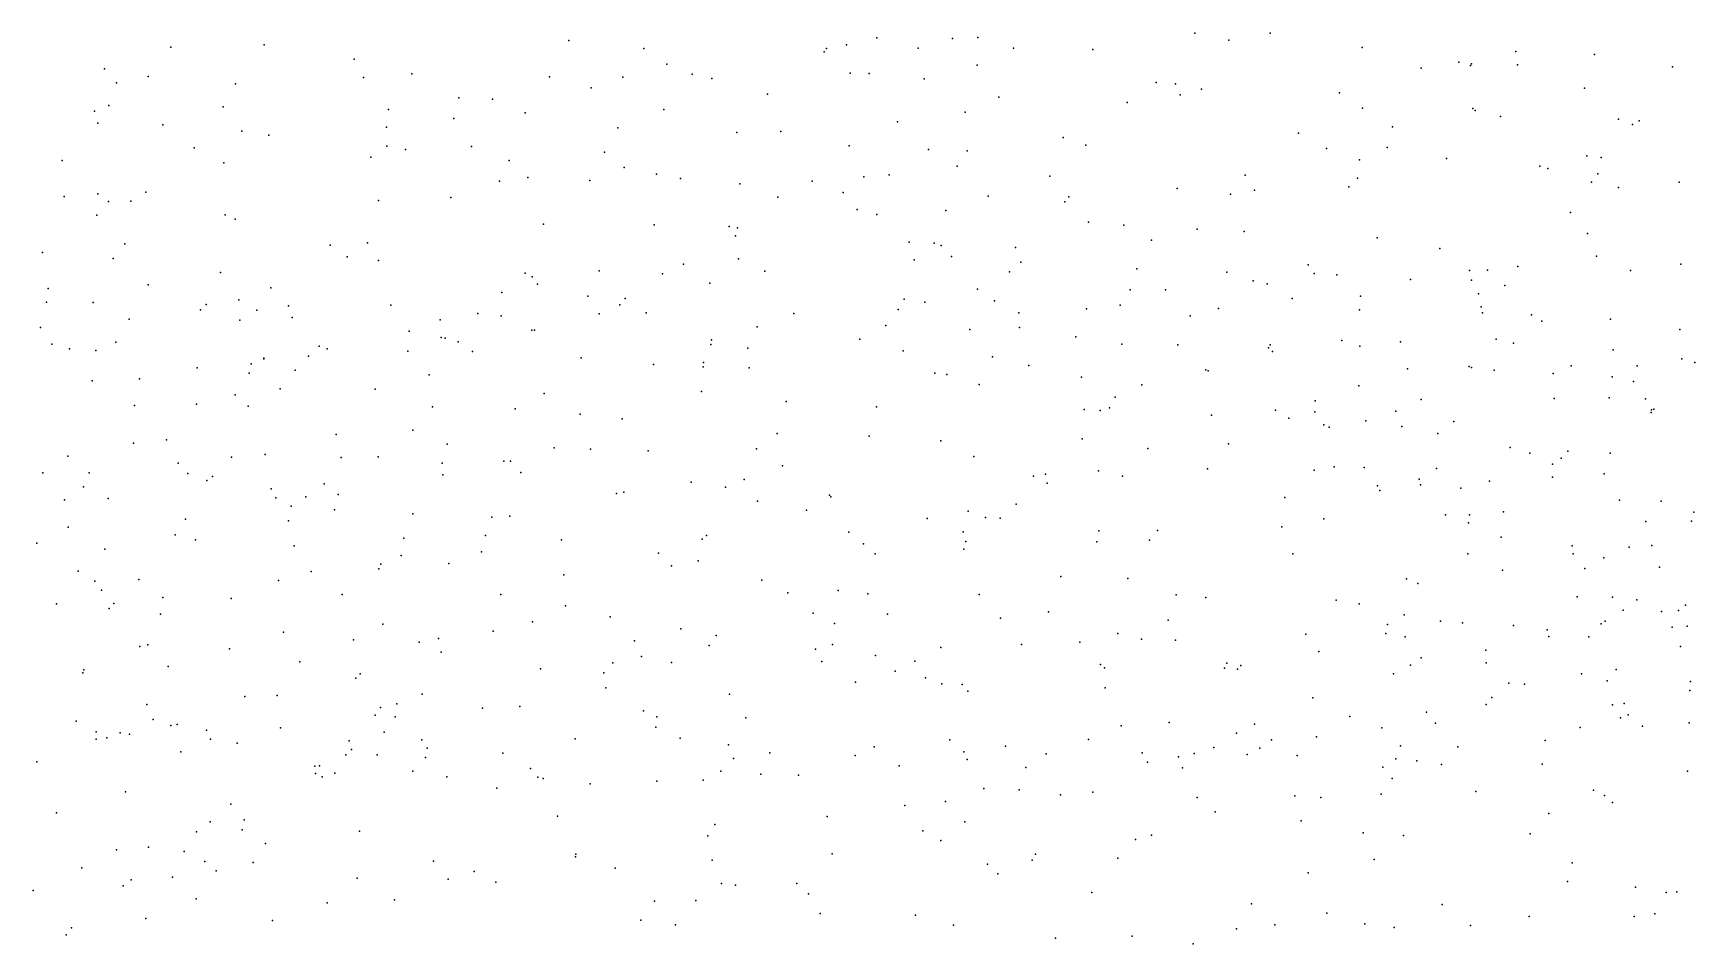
# Model space of a CAD drawing. Header units: metres. Extents: x -25 to 25, y -27.7 to 27.8.
# Drawn here: x -9.477 to -7.935, y 1.711 to 2.555 of the extents above; entities that cross this region are included whole.
import ezdxf

# ---------------------------------------------------------------- set-up
doc = ezdxf.new("R2010")
doc.units = ezdxf.units.M

msp = doc.modelspace()

# ---------------------------------------------------------------- linework, layer by layer
for p in [(-8.9799, 2.5487, 21.2134), (-8.694, 2.5512, -18.9081), (-8.624, 2.5505, 25.3842), (-8.6003, 2.5515, 21.4822), (-8.3991, 2.5553, -18.0503), (-8.3675, 2.549, -12.8253), (-8.3289, 2.5553, 22.6771), (-9.3495, 2.5424, 23.2424), (-9.2629, 2.5444, -15.2885), (-9.1794, 2.5312, -0.9352), (-8.9105, 2.541, 23.1475), (-8.743, 2.5382, -21.3871), (-8.7409, 2.5411, 21.4761), (-8.7223, 2.5444, 27.1835), (-8.6559, 2.5415, -17.5684), (-8.5673, 2.5415, 23.1327), (-8.4936, 2.5401, -9.7432), (-8.2436, 2.5421, 23.8193), (-8.1011, 2.5385, -20.8995), (-8.028, 2.5357, -20.1261), (-9.4111, 2.5223, -20.5156), (-9.3705, 2.5151, -16.7872), (-9.1706, 2.5141, 26.2648), (-9.1258, 2.5178, -18.705), (-8.998, 2.5149, 23.1541), (-8.93, 2.5146, -9.6729), (-8.8892, 2.5267, 27.0638), (-8.8657, 2.5174, -17.9019), (-8.719, 2.5184, 23.1314), (-8.7011, 2.518, -17.0261), (-8.6011, 2.5257, 3.2099), (-8.1888, 2.523, -19.3288), (-8.1539, 2.5286, 23.1387), (-8.1432, 2.5255, -13.0577), (-8.142, 2.5269, 21.4969), (-8.0996, 2.5261, -13.2454), (-7.9555, 2.5242, -17.8197), (-9.4, 2.5092, -1.0249), (-9.2894, 2.5083, 21.2596), (-8.9593, 2.5048, 21.4528), (-8.8474, 2.5132, 21.4716), (-8.7955, 2.4987, 21.5441), (-8.6501, 2.513, -17.2259), (-8.4349, 2.5097, 24.5561), (-8.417, 2.5085, -18.3369), (-8.3928, 2.5035, -18.6241), (-8.2646, 2.4999, -21.427), (-8.0373, 2.5042, -20.6016), (-9.407, 2.4884, -18.3815), (-9.3009, 2.487, -18.5962), (-9.1475, 2.4845, 23.1709), (-9.0822, 2.4954, 26.005), (-9.051, 2.4942, -18.0687), (-8.8919, 2.4846, -16.8492), (-8.5808, 2.496, 22.4369), (-8.4618, 2.4912, -12.6798), (-8.4127, 2.4983, 21.4863), (-8.2432, 2.4858, 3.1191), (-8.141, 2.4854, 23.3289), (-8.1388, 2.4836, -17.9898), (-9.4203, 2.483, -18.1952), (-9.4173, 2.4718, 21.1932), (-9.357, 2.4702, -9.7772), (-9.1493, 2.4683, 21.4017), (-9.0868, 2.4763, -0.7655), (-9.0205, 2.4816, -12.3062), (-8.6751, 2.4731, 4.15), (-8.612, 2.4821, 25.0996), (-8.2156, 2.4686, 21.5036), (-8.1153, 2.4782, 27.2628), (-8.0058, 2.4755, 14.6972), (-7.9928, 2.4706, 4.658), (-7.9864, 2.474, -19.7772), (-9.2836, 2.4645, 23.1866), (-9.2585, 2.4608, 21.3386), (-8.9344, 2.4676, -19.1536), (-8.8241, 2.4632, -21.8482), (-8.7831, 2.4642, 25.6098), (-8.5212, 2.4586, -21.4269), (-8.3028, 2.4627, 4.4408), (-9.4502, 2.4371, -2.8475), (-9.3279, 2.449, -12.003), (-9.1639, 2.4403, -16.8088), (-9.149, 2.4505, 26.6733), (-9.1315, 2.4474, 21.2385), (-9.0705, 2.4501, 23.1462), (-9.0354, 2.4373, -21.1989), (-8.947, 2.4451, -18.7844), (-8.7199, 2.4508, 21.5026), (-8.6463, 2.4473, -14.6052), (-8.6104, 2.4461, 24.9246), (-8.5, 2.4515, -18.9084), (-8.2766, 2.4485, -18.4704), (-8.2461, 2.4379, -18.7901), (-8.2205, 2.4493, -18.2044), (-8.1654, 2.439, 23.1036), (-8.0351, 2.4417, -10.0871), (-8.0218, 2.44, 14.0531), (-9.3003, 2.4352, -0.8819), (-9.0181, 2.4215, 21.472), (-8.9288, 2.4309, 3.4015), (-8.8988, 2.4246, -21.3016), (-8.7063, 2.422, -13.848), (-8.6827, 2.4239, 3.9052), (-8.6197, 2.432, 21.5177), (-8.5336, 2.4228, -13.6055), (-8.3522, 2.4235, 24.3416), (-8.0786, 2.4319, 14.2945), (-8.0713, 2.4298, -21.3479), (-8.025, 2.4248, -13.0975), (-9.4172, 2.4064, -17.3981), (-9.3727, 2.4079, -19.7399), (-9.0443, 2.4182, 26.8923), (-8.9606, 2.4186, -17.8158), (-8.8764, 2.4206, -12.4102), (-8.8212, 2.4157, 3.5732), (-8.7542, 2.4181, -14.1271), (-8.7255, 2.4076, -0.3383), (-8.4155, 2.4113, 3.1381), (-8.3657, 2.406, 27.2711), (-8.3436, 2.4097, -18.9114), (-8.2559, 2.4127, 23.0943), (-8.248, 2.4208, -13.3893), (-8.0309, 2.417, 23.0626), (-8.0057, 2.4121, -18.7168), (-7.9493, 2.4171, 21.614), (-9.4486, 2.4038, -2.5691), (-9.4074, 2.3992, 23.1835), (-9.3867, 2.3994, 21.3099), (-9.1566, 2.4, 23.1365), (-9.0895, 2.4029, -19.3598), (-8.786, 2.4033, -9.687), (-8.7124, 2.3918, -14.8008), (-8.63, 2.3909, 15.2146), (-8.5909, 2.4043, -9.7279), (-8.5195, 2.3989, -0.4826), (-8.516, 2.4035, 21.5309), (-9.4181, 2.3864, -16.9559), (-9.2991, 2.3867, 23.1444), (-9.2897, 2.3827, 21.4055), (-9.0037, 2.3781, -0.4301), (-8.9007, 2.3777, 21.5067), (-8.8311, 2.376, 3.2156), (-8.694, 2.3872, 23.0771), (-8.4976, 2.38, -19.0162), (-8.4648, 2.3773, -7.7673), (-8.0503, 2.389, 21.5874), (-9.3923, 2.36, 21.3889), (-9.167, 2.361, -0.656), (-8.8254, 2.3674, 15.4111), (-8.8236, 2.3748, -22.0395), (-8.6642, 2.3615, 25.2602), (-8.6408, 2.3604, -7.8628), (-8.4391, 2.3632, 4.2814), (-8.3968, 2.3735, -21.2202), (-8.3531, 2.3713, -9.8547), (-8.2296, 2.3654, -12.8309), (-8.0344, 2.3696, -18.3561), (-9.4686, 2.352, -18.3197), (-9.4031, 2.3463, -20.7461), (-9.2015, 2.3588, 26.546), (-9.1859, 2.348, -21.0656), (-9.1568, 2.3446, -17.8495), (-8.8225, 2.3461, 22.3268), (-8.6595, 2.345, 15.4309), (-8.6343, 2.3583, -21.4608), (-8.6248, 2.3483, -7.6955), (-8.5654, 2.3565, -8.0124), (-8.1716, 2.3555, -18.9645), (-8.0261, 2.3485, -19.9772), (-9.3034, 2.3334, -19.6064), (-9.0206, 2.3328, 21.5096), (-9.0141, 2.3292, -9.6933), (-8.9518, 2.335, 23.0958), (-8.8931, 2.332, -0.2026), (-8.8736, 2.341, -17.5061), (-8.7981, 2.3345, -7.8753), (-8.5709, 2.3339, 3.7042), (-8.5606, 2.3429, 3.146), (-8.4529, 2.3368, 4.1129), (-8.3692, 2.3337, -8.1708), (-8.2939, 2.3406, 23.0577), (-8.2881, 2.3324, 3.0631), (-8.2673, 2.3311, 24.1754), (-8.1441, 2.3351, -8.0526), (-8.1273, 2.3355, 14.762), (-8.099, 2.3389, -7.862), (-7.9947, 2.3352, 21.6432), (-7.9479, 2.3412, 22.9652), (-9.4634, 2.3184, -11.7532), (-9.3706, 2.3219, -17.8278), (-9.2567, 2.3192, 21.4935), (-9.0423, 2.3149, -17.6877), (-9.0091, 2.3225, -17.0521), (-8.8493, 2.3235, 25.6543), (-8.6007, 2.3178, -8.1581), (-8.4589, 2.3173, -19.0158), (-8.4262, 2.3174, 21.5683), (-8.3449, 2.3255, 15.1123), (-8.3318, 2.3227, -21.3885), (-8.1988, 2.3269, 23.9352), (-8.1421, 2.3262, 22.9471), (-8.1358, 2.3137, 21.6057), (-8.1112, 2.3213, 23.024), (-9.4648, 2.3059, -3.1231), (-9.4216, 2.3056, -0.9165), (-9.322, 2.2988, -15.3412), (-9.3167, 2.3037, -9.7792), (-9.2865, 2.3079, -20.9549), (-9.2696, 2.2984, -18.584), (-9.2404, 2.3024, -12.0605), (-9.1453, 2.303, 21.5182), (-8.9623, 2.3113, -7.8575), (-8.9326, 2.3034, -7.6864), (-8.9276, 2.3093, 15.2248), (-8.6742, 2.299, 22.5277), (-8.6687, 2.3087, 21.5642), (-8.6496, 2.3057, 25.0391), (-8.5849, 2.3072, 21.5698), (-8.4995, 2.2996, 27.2606), (-8.4683, 2.3029, 24.5369), (-8.3769, 2.2998, 22.7106), (-8.3085, 2.3093, 21.5815), (-8.2462, 2.2987, -7.5582), (-8.2452, 2.3113, 4.4613), (-8.1332, 2.3016, -22.6757), (-9.3881, 2.29, -17.1308), (-9.2853, 2.2891, 23.1089), (-9.2369, 2.2917, -7.9158), (-9.0995, 2.2894, 25.966), (-9.0644, 2.2952, -0.2565), (-9.0427, 2.293, 23.0963), (-8.9518, 2.295, 21.9902), (-8.9084, 2.296, -17.3062), (-8.8051, 2.2828, 21.5565), (-8.7711, 2.2954, -21.7004), (-8.6857, 2.2843, -19.1063), (-8.5623, 2.2958, 23.033), (-8.4033, 2.293, 23.0383), (-8.1318, 2.2959, 14.5406), (-8.0863, 2.2942, -20.2598), (-8.077, 2.2881, 14.197), (-8.0132, 2.29, 14.9501), (-9.4705, 2.2824, -17.5922), (-9.4004, 2.2687, -2.4403), (-9.1283, 2.279, -12.1801), (-9.0986, 2.273, -8.0383), (-9.0948, 2.2724, -7.6387), (-9.0829, 2.2689, 15.2919), (-9.0143, 2.2798, 15.631), (-9.012, 2.2799, -21.2039), (-8.8477, 2.2709, -8.1314), (-8.71, 2.2714, 23.0294), (-8.6077, 2.2806, -12.5029), (-8.5617, 2.2822, 24.6796), (-8.5094, 2.2736, 21.5866), (-8.2625, 2.2704, 23.0202), (-8.2082, 2.269, 21.613), (-8.1194, 2.2715, 23.6157), (-8.1032, 2.2678, 27.2794), (-7.9488, 2.2804, -13.354), (-9.4598, 2.2669, -17.3481), (-9.4434, 2.2624, -7.9505), (-9.419, 2.2609, -17.5372), (-9.2632, 2.2538, -7.6378), (-9.263, 2.2532, -17.6117), (-9.2218, 2.2558, 15.6146), (-9.2117, 2.265, 26.1783), (-9.2043, 2.2625, 23.0888), (-9.1295, 2.2605, 26.7445), (-9.0696, 2.2599, -17.2048), (-8.9687, 2.2541, -7.5336), (-8.8481, 2.2666, -19.2013), (-8.8139, 2.2632, -18.8923), (-8.6696, 2.2607, -21.3666), (-8.5869, 2.2551, -14.0203), (-8.4668, 2.267, -12.5757), (-8.4148, 2.2662, 3.7562), (-8.3307, 2.2633, 4.3395), (-8.329, 2.2663, 24.3047), (-8.3269, 2.2601, 15.2619), (-8.2459, 2.265, -19.31), (-8.0106, 2.2617, 22.9369), (-7.9469, 2.2534, -7.9799), (-9.325, 2.2449, -17.2751), (-9.2767, 2.2401, -2.6474), (-9.2748, 2.2487, -2.8596), (-9.2342, 2.2426, 15.3888), (-9.1096, 2.2385, -17.3781), (-8.9015, 2.248, 21.5709), (-8.8553, 2.2457, -14.9124), (-8.8551, 2.2499, 15.6469), (-8.8127, 2.245, -21.3029), (-8.6403, 2.24, 24.8974), (-8.6292, 2.2386, 21.6102), (-8.5529, 2.2472, -14.3504), (-8.3887, 2.2429, -0.6424), (-8.3867, 2.2421, 21.6169), (-8.2017, 2.244, -19.1073), (-8.1443, 2.2462, 15.0421), (-8.1421, 2.2453, 22.975), (-8.1212, 2.2428, -12.8058), (-8.0663, 2.2397, -8.2138), (-8.0495, 2.2468, 21.6897), (-8.0115, 2.2365, 23.2219), (-7.9885, 2.2469, -12.9253), (-7.9349, 2.2498, 21.756), (-9.4224, 2.2329, 21.6217), (-9.3786, 2.2348, -8.2038), (-9.2479, 2.2254, 26.3755), (-9.1599, 2.2252, -8.2027), (-9.003, 2.2212, 21.8284), (-8.8568, 2.223, -9.7055), (-8.5993, 2.2293, 22.9824), (-8.5041, 2.2363, -8.3106), (-8.4483, 2.2291, -7.41), (-8.2467, 2.2283, -8.3197), (-7.9918, 2.2323, -20.7633), (-9.3833, 2.2099, 23.049), (-9.3256, 2.2112, 21.3279), (-9.2898, 2.2197, 23.0557), (-9.2777, 2.2094, -0.5169), (-9.1067, 2.2086, 23.0391), (-9.0298, 2.2068, 21.5899), (-8.7783, 2.2138, -8.265), (-8.6945, 2.2086, 25.3494), (-8.5016, 2.2061, 15.5454), (-8.4782, 2.2077, -14.5543), (-8.473, 2.2177, 22.9766), (-8.3241, 2.2055, -13.683), (-8.2872, 2.2143, 4.0189), (-8.1889, 2.2156, 2.9769), (-8.0653, 2.2164, -19.4688), (-8.0143, 2.2172, 11.2221), (-7.9806, 2.2162, 22.8698), (-7.9752, 2.206, -21.1901), (-7.973, 2.2066, 11.4009), (-8.9696, 2.202, -0.0963), (-8.9305, 2.1975, 25.7214), (-8.4867, 2.2053, -9.7967), (-8.3836, 2.2011, 22.9637), (-8.3117, 2.1983, -22.5759), (-8.2875, 2.2042, 22.9619), (-8.2791, 2.1921, 22.8043), (-8.2401, 2.1958, -9.9443), (-8.2125, 2.2048, -7.4208), (-8.2068, 2.1905, 24.0723), (-8.1586, 2.1952, -0.8028), (-7.9753, 2.2034, 2.9413), (-9.3841, 2.1751, -8.5321), (-9.3536, 2.178, 15.7606), (-9.1959, 2.1829, 23.0218), (-9.1249, 2.187, -19.3897), (-8.7865, 2.1839, 22.9676), (-8.7013, 2.1816, 22.9531), (-8.6346, 2.1773, 15.6376), (-8.5036, 2.1791, 3.4489), (-8.2742, 2.19, 3.7152), (-8.1735, 2.184, 21.7044), (-9.4452, 2.163, -7.4489), (-9.2931, 2.162, -11.9149), (-9.2618, 2.1646, 26.5613), (-9.1914, 2.1618, 25.996), (-9.1571, 2.1624, -7.3225), (-9.0929, 2.174, -8.3687), (-8.9935, 2.1706, 26.9639), (-8.9598, 2.1693, 22.2634), (-8.9065, 2.168, 22.975), (-8.8058, 2.1699, 25.565), (-8.604, 2.1625, 21.6741), (-8.4427, 2.17, 21.6753), (-8.3677, 2.1745, 14.8674), (-8.1063, 2.171, -19.2504), (-8.0879, 2.1658, 3.9916), (-8.0589, 2.161, -7.4144), (-8.0528, 2.1676, 22.8498), (-8.0135, 2.1657, 21.7924), (-9.4684, 2.1475, -11.6389), (-9.4254, 2.1476, 21.7507), (-9.3426, 2.1563, -0.6764), (-9.3338, 2.147, -19.5682), (-9.3109, 2.1441, -7.3353), (-9.0975, 2.1564, -9.7413), (-9.097, 2.1457, 21.5026), (-9.0405, 2.1584, 21.654), (-9.0341, 2.1582, -12.2094), (-9.0246, 2.1477, 15.8602), (-8.7816, 2.1541, -21.9017), (-8.5486, 2.1443, 14.9919), (-8.5375, 2.1464, 22.9075), (-8.4885, 2.1494, -19.1439), (-8.466, 2.1443, 3.0516), (-8.3871, 2.1512, -13.8958), (-8.2881, 2.1501, 27.2864), (-8.2697, 2.1532, -21.32), (-8.2417, 2.1525, 22.9064), (-8.1746, 2.1516, -21.2064), (-8.0671, 2.1555, 4.6979), (-8.0189, 2.1465, 3.5802), (-9.4304, 2.1344, -18.3922), (-9.3161, 2.1404, -20.9267), (-9.2562, 2.1326, -2.534), (-9.207, 2.1374, -0.3275), (-8.929, 2.1294, -19.3116), (-8.8666, 2.1387, 15.1379), (-8.8345, 2.1342, -0.2581), (-8.8174, 2.1412, -8.3972), (-8.5359, 2.1378, 22.6709), (-8.2295, 2.1355, 14.6387), (-8.2272, 2.1312, 21.7476), (-8.1906, 2.1415, 4.4319), (-8.1894, 2.1365, 3.5731), (-8.1519, 2.1333, 23.9345), (-8.1253, 2.1396, 4.1607), (-8.067, 2.1435, 22.9635), (-9.4482, 2.1225, 15.5179), (-9.4075, 2.1238, 22.9554), (-9.2519, 2.1244, 22.9736), (-9.2378, 2.1167, -15.2136), (-9.2243, 2.1252, 15.9028), (-9.1974, 2.1131, -2.7607), (-9.1943, 2.1273, -8.5404), (-8.9357, 2.1282, 21.6623), (-8.8048, 2.1212, 27.1227), (-8.7595, 2.113, -0.4097), (-8.7382, 2.1267, -9.742), (-8.7367, 2.1251, 21.6892), (-8.5647, 2.1184, 24.6847), (-8.3153, 2.1246, 21.7405), (-8.0048, 2.1221, -10.1234), (-7.966, 2.1211, 22.7481), (-9.3359, 2.1045, 26.1986), (-9.2401, 2.103, 21.7101), (-9.1247, 2.1096, -12.0866), (-9.0514, 2.1063, 21.9758), (-9.0349, 2.1072, 21.6732), (-8.6473, 2.105, -19.2419), (-8.6094, 2.112, 22.8686), (-8.5934, 2.1059, 3.1298), (-8.5796, 2.1054, 27.2347), (-8.2792, 2.1049, -8.4512), (-8.1663, 2.1084, 22.8293), (-8.1448, 2.1011, 15.0985), (-8.144, 2.1084, 14.4691), (-8.1125, 2.1112, 21.8087), (-7.9803, 2.1023, 21.8841), (-7.9378, 2.1026, 21.9621), (-7.9359, 2.1109, 23.3514), (-9.474, 2.0823, 15.7864), (-9.4448, 2.097, 21.8431), (-9.3456, 2.0899, 15.3708), (-9.3267, 2.0852, 22.923), (-9.1333, 2.0869, 26.8535), (-9.0574, 2.0893, 25.7842), (-8.9869, 2.0853, -8.5021), (-8.8564, 2.0858, 15.8744), (-8.8524, 2.0892, 22.4634), (-8.72, 2.0923, 15.7992), (-8.614, 2.0928, 21.7364), (-8.6116, 2.0838, 24.8336), (-8.4898, 2.0836, 21.755), (-8.4882, 2.0937, -21.3202), (-8.4409, 2.085, 22.8414), (-8.4336, 2.0941, -21.4043), (-8.3181, 2.0975, 22.8478), (-8.1145, 2.0877, -7.2674), (-9.4108, 2.0766, -15.4376), (-9.235, 2.0799, -3.0147), (-9.1358, 2.0708, 22.9184), (-9.061, 2.0741, -15.014), (-8.8968, 2.0729, 22.8799), (-8.7065, 2.0817, -22.1833), (-8.6958, 2.0724, -7.1641), (-8.6135, 2.0766, -0.5945), (-8.308, 2.0722, -7.2039), (-8.1455, 2.0723, 27.3023), (-8.0488, 2.0797, -19.4624), (-8.0477, 2.0723, 22.7239), (-8.0194, 2.0686, 23.7113), (-7.9959, 2.0785, -22.5553), (-7.9749, 2.08, -8.34), (-9.4354, 2.0564, -20.7617), (-9.2192, 2.0558, 22.9028), (-9.1564, 2.0585, -18.7237), (-9.1544, 2.0627, -7.1672), (-9.0915, 2.0635, 21.7231), (-8.9848, 2.0529, 15.9847), (-8.8848, 2.0612, 21.7293), (-8.8599, 2.0659, -7.139), (-8.5234, 2.0514, -22.3823), (-8.1134, 2.0573, -12.5921), (-8.0368, 2.0588, 4.3163), (-7.9676, 2.0599, 22.6216), (-9.42, 2.047, -3.2623), (-9.4139, 2.0385, 15.9342), (-9.3791, 2.0484, 21.8651), (-9.2494, 2.0477, -0.4951), (-8.8009, 2.048, 22.8299), (-8.7768, 2.0361, -19.0296), (-8.7301, 2.0382, 15.054), (-8.4611, 2.0493, 3.3074), (-8.2024, 2.0492, 2.8963), (-8.192, 2.0447, 22.7635), (-9.4557, 2.0258, -10.0234), (-9.4067, 2.0216, -0.8459), (-9.4023, 2.0264, 22.8185), (-9.3568, 2.0319, -2.2912), (-9.2934, 2.031, 21.8249), (-9.1904, 2.0345, 21.7836), (-9.0433, 2.0346, 15.1947), (-8.9832, 2.024, -9.7732), (-8.7024, 2.0353, 21.785), (-8.5991, 2.0345, 22.7816), (-8.4163, 2.0342, -12.4387), (-8.3886, 2.0319, 21.8219), (-8.2678, 2.0294, 15.273), (-8.2463, 2.0261, -0.823), (-8.0442, 2.0326, 3.3529), (-8.0113, 2.0321, -20.5258), (-7.9886, 2.0296, 4.9557), (-7.9435, 2.0246, -20.748), (-9.3591, 2.0164, 26.6451), (-9.1527, 2.0072, 16.0981), (-9.0139, 2.0094, 22.8277), (-8.9417, 2.014, -0.3587), (-8.7533, 2.0172, -0.54), (-8.7335, 2.0078, -14.7778), (-8.6843, 2.0164, 25.2851), (-8.5795, 2.0127, 21.827), (-8.5347, 2.0185, -9.8301), (-8.4238, 2.0109, -7.1185), (-8.2201, 2.0069, -14.0475), (-8.2045, 2.0159, -19.4677), (-8.1709, 2.01, 22.8376), (-8.1504, 2.0083, -14.4507), (-8.1033, 2.0059, 21.9833), (-8.0218, 2.0074, -19.4862), (-8.0181, 2.0099, 22.5714), (-8.0014, 2.0201, 22.0367), (-7.9658, 2.0189, -13.6186), (-7.95, 2.0198, 22.1172), (-7.942, 2.0053, 22.2266), (-9.245, 1.9996, 22.8264), (-9.18, 1.9926, -8.7582), (-9.119, 1.9903, 22.8129), (-9.1011, 1.9937, -0.3623), (-9.0503, 2.0005, -8.6552), (-8.9191, 1.9915, -21.1926), (-8.876, 2.0027, 21.8031), (-8.8433, 1.9966, -12.2435), (-8.5056, 1.9904, 3.0135), (-8.4704, 1.9983, 24.5652), (-8.4485, 1.9933, 15.6537), (-8.417, 1.9923, 22.7296), (-8.296, 1.9979, 22.7149), (-8.2217, 1.9985, 21.9176), (-8.2038, 1.9954, 24.1662), (-8.0719, 2.0018, 14.3409), (-8.0705, 1.9955, 14.963), (-8.0332, 1.9954, -21.1446), (-7.9558, 2.0042, 22.4552), (-9.3781, 1.9865, -19.6074), (-9.3709, 1.9879, 21.9651), (-9.2949, 1.9841, -0.6726), (-9.0986, 1.9812, -7.0443), (-8.9127, 1.9771, -19.3447), (-8.8498, 1.9874, 22.7616), (-8.751, 1.984, 21.8412), (-8.7352, 1.9882, 22.743), (-8.6954, 1.978, 22.632), (-8.6346, 1.9855, -12.3421), (-8.5598, 1.9881, 22.7228), (-8.284, 1.9817, 3.3111), (-8.1888, 1.976, 14.606), (-8.1288, 1.9829, 22.6047), (-7.9481, 1.9864, 11.5051), (-9.4313, 1.962, 22.0945), (-9.4301, 1.9646, 26.0229), (-9.3518, 1.9679, -11.7397), (-9.2297, 1.9722, 25.85), (-9.1738, 1.9609, 21.6752), (-9.0063, 1.9658, 21.8415), (-8.9474, 1.962, 22.7504), (-8.9391, 1.9712, -0.566), (-8.8846, 1.9715, 27.0807), (-8.7453, 1.9724, -8.5745), (-8.6771, 1.9634, -9.8014), (-8.6589, 1.9727, -21.2402), (-8.4864, 1.9696, 22.7132), (-8.4827, 1.9667, -21.5646), (-8.3715, 1.9664, -9.9074), (-8.3693, 1.9708, 24.4222), (-8.3595, 1.9654, 21.9366), (-8.3562, 1.9686, 27.2785), (-8.2145, 1.961, 22.6133), (-8.1989, 1.969, -21.1952), (-8.1286, 1.9711, -10.026), (-8.0401, 1.961, 23.9192), (-8.008, 1.9649, 22.3652), (-9.1777, 1.9569, -21.0208), (-8.9457, 1.9481, 22.4105), (-8.714, 1.9533, 22.6597), (-8.649, 1.9573, 21.9067), (-8.6338, 1.9517, 25.0062), (-8.6149, 1.951, 22.6391), (-8.6096, 1.945, -21.8099), (-8.4822, 1.9481, -19.3862), (-8.1075, 1.9522, -8.5059), (-8.0931, 1.9515, 22.1263), (-8.0161, 1.9546, 27.3017), (-7.9396, 1.9454, -19.6834), (-7.9389, 1.954, 14.8147), (-9.3719, 1.9325, 22.6383), (-9.2808, 1.9399, 15.2464), (-9.2507, 1.941, -19.504), (-9.1549, 1.9299, 22.7304), (-9.1396, 1.9331, -2.7366), (-9.1163, 1.9423, 21.905), (-9.0601, 1.9293, -12.0236), (-9.0256, 1.9308, 22.7251), (-8.8309, 1.9423, 21.8981), (-8.2895, 1.9387, 22.0148), (-8.1286, 1.9326, 22.4406), (-8.1233, 1.9392, -19.7326), (-8.0112, 1.9323, 4.5467), (-8.0003, 1.9336, -0.9369), (-9.4374, 1.9172, 22.422), (-9.3658, 1.9186, 26.8217), (-9.3496, 1.9131, -18.5474), (-9.3437, 1.9141, 22.1724), (-9.1598, 1.9228, 21.9852), (-9.1413, 1.921, 21.9308), (-8.9107, 1.9267, 21.9315), (-8.8984, 1.921, -0.7422), (-8.8157, 1.9202, 22.6059), (-8.4674, 1.9129, 3.1612), (-8.4229, 1.916, 22.0322), (-8.3437, 1.9142, 22.5385), (-8.2552, 1.9215, -21.469), (-8.1838, 1.9256, 22.0786), (-8.1757, 1.9153, 22.1668), (-8.0038, 1.9202, -7.0832), (-7.9967, 1.9231, -20.0783), (-7.9834, 1.9126, 5.0706), (-7.94, 1.9154, 2.7875), (-9.4187, 1.9071, -1.0521), (-9.4187, 1.9004, -6.9799), (-9.409, 1.9015, -2.116), (-9.3964, 1.9064, 22.5129), (-9.3878, 1.9051, 22.2815), (-9.3165, 1.9086, 21.5535), (-9.3125, 1.9004, 22.575), (-9.2478, 1.9108, 22.662), (-9.1838, 1.8988, -15.0932), (-9.1514, 1.907, 22.6483), (-9.1165, 1.8997, -9.8582), (-8.9743, 1.9007, 21.9995), (-8.8992, 1.9114, 22.6026), (-8.8768, 1.9014, 22.008), (-8.6265, 1.8997, 22.5239), (-8.4977, 1.9001, -2.6633), (-8.3604, 1.9059, -2.508), (-8.3277, 1.8999, 22.1152), (-8.2859, 1.9027, -2.8112), (-8.2253, 1.911, 22.4907), (-8.0739, 1.8993, -14.6838), (-8.0412, 1.9112, -14.2418), (-9.3401, 1.8887, 22.3524), (-9.2879, 1.8966, -8.9276), (-9.1869, 1.8859, 22.0797), (-9.1818, 1.8908, -3.034), (-9.1579, 1.8859, 25.7154), (-9.113, 1.8834, 22.567), (-9.1114, 1.8921, 16.2071), (-9.0414, 1.8873, -19.4045), (-8.8319, 1.895, 22.5216), (-8.8272, 1.8825, 22.5048), (-8.7936, 1.8877, 22.0587), (-8.7144, 1.8854, 22.4715), (-8.6965, 1.8934, 22.0567), (-8.6135, 1.8887, -0.8637), (-8.5747, 1.894, 15.8303), (-8.537, 1.8868, 22.1204), (-8.4478, 1.8878, -2.8284), (-8.4141, 1.8841, 22.1815), (-8.3995, 1.8871, -12.3274), (-8.3814, 1.8926, 15.3934), (-8.3505, 1.8861, -22.3072), (-8.3385, 1.8922, 22.4181), (-8.3039, 1.8853, 22.2688), (-8.2125, 1.882, 27.2961), (-8.2081, 1.8943, 22.273), (-8.1549, 1.8934, 3.2255), (-9.4739, 1.8795, -18.333), (-9.2159, 1.8752, -11.8944), (-9.2152, 1.8687, 22.4508), (-9.2115, 1.8758, 22.1903), (-9.1971, 1.869, -6.8934), (-9.1249, 1.8706, 22.1702), (-9.0157, 1.8731, 22.5233), (-8.839, 1.8706, -0.885), (-8.8017, 1.868, 27.1702), (-8.7667, 1.8671, 22.3261), (-8.6733, 1.8756, 22.367), (-8.6103, 1.8814, 22.1619), (-8.5559, 1.8742, 22.3334), (-8.4428, 1.8791, -6.9808), (-8.4105, 1.8737, 22.3105), (-8.2246, 1.8743, 24.2709), (-8.1929, 1.8802, 14.901), (-8.17, 1.877, -7.0045), (-8.0765, 1.8773, -19.9147), (-7.9417, 1.8706, 5.2591), (-9.3916, 1.8514, 25.8174), (-9.2089, 1.8654, 22.3628), (-9.0932, 1.8656, 22.468), (-9.047, 1.855, 22.2637), (-9.0089, 1.8652, -0.8868), (-9.004, 1.8638, 22.4207), (-8.9603, 1.8591, 22.3296), (-8.8983, 1.8614, 22.2615), (-8.8553, 1.8623, -12.1426), (-8.5948, 1.8546, 14.9872), (-8.5619, 1.8535, -9.8792), (-8.4935, 1.8513, -22.1321), (-8.2157, 1.8639, -2.3774), (-8.138, 1.8519, -12.4069), (-8.0289, 1.853, 14.5903), (-9.2939, 1.84, -15.2786), (-8.668, 1.839, 16.0329), (-8.6304, 1.8425, -2.7876), (-8.5236, 1.8487, 24.7592), (-8.3968, 1.8464, 24.5287), (-8.3062, 1.8478, 3.1781), (-8.282, 1.8464, -0.9257), (-8.2259, 1.8495, -9.9724), (-8.0187, 1.848, -2.6329), (-8.0113, 1.8417, -20.0859), (-9.4556, 1.832, -1.3778), (-9.313, 1.8237, -2.2305), (-9.2814, 1.8255, 26.9925), (-8.9904, 1.829, -6.8402), (-8.8444, 1.8211, 25.4962), (-8.7402, 1.8287, -9.8563), (-8.6124, 1.8236, -8.6781), (-8.3801, 1.8331, -2.9701), (-8.3004, 1.8246, 15.0088), (-8.0705, 1.8314, -21.0276), (-9.3255, 1.8144, -1.2696), (-9.2834, 1.8162, 21.8096), (-9.1743, 1.8151, -1.0857), (-8.8509, 1.8107, -19.3969), (-8.6513, 1.8153, -21.1635), (-8.6346, 1.8065, -19.4345), (-8.454, 1.8072, -8.672), (-8.4392, 1.8113, -21.157), (-8.2427, 1.8135, -8.6184), (-8.2053, 1.811, -19.8225), (-8.0877, 1.8127, 22.7677), (-9.3998, 1.7976, -20.7202), (-9.3702, 1.8002, 21.6672), (-9.3371, 1.7961, -9.0403), (-9.2617, 1.8035, -9.9498), (-8.9738, 1.7911, -1.1188), (-8.9735, 1.7937, -21.063), (-8.7355, 1.7941, -2.5967), (-8.547, 1.7937, -2.9912), (-8.4704, 1.7901, -2.2749), (-9.4322, 1.7811, -3.3523), (-9.3178, 1.787, -1.4434), (-9.3073, 1.7783, -6.7665), (-9.2731, 1.7861, -18.6981), (-9.1057, 1.7871, -1.225), (-9.0678, 1.7775, 22.2573), (-8.9369, 1.7806, 27.1362), (-8.8469, 1.788, 16.1917), (-8.5915, 1.7843, -14.7253), (-8.5819, 1.7755, 22.6671), (-8.5501, 1.7881, -1.0358), (-8.2938, 1.7765, 24.4203), (-8.2326, 1.7887, -19.3697), (-8.0488, 1.7858, -0.9639), (-9.4772, 1.76, -9.0955), (-9.3936, 1.7642, 15.2287), (-9.3864, 1.7698, -11.7486), (-9.348, 1.7724, -19.6324), (-9.1765, 1.7714, 22.0835), (-9.0921, 1.7705, -2.9192), (-9.0478, 1.7678, -2.6504), (-8.8383, 1.7666, 15.0912), (-8.8252, 1.7649, -6.8032), (-8.7684, 1.7664, -2.8605), (-8.053, 1.7682, 4.9956), (-7.99, 1.763, 5.1506), (-7.9514, 1.7588, -2.4461), (-9.3261, 1.7522, 16.2932), (-9.2045, 1.7485, 25.6377), (-9.1419, 1.7514, 16.3195), (-8.9005, 1.7502, -1.4156), (-8.8621, 1.7507, -2.7083), (-8.7577, 1.7568, -1.3351), (-8.4946, 1.7581, -1.1828), (-8.3463, 1.7477, -19.7154), (-8.1695, 1.747, -2.221), (-7.9616, 1.7581, -6.9223), (-9.3726, 1.7341, -1.9025), (-9.2552, 1.7322, -1.6822), (-8.9133, 1.7325, -8.7824), (-8.881, 1.728, -14.8379), (-8.7468, 1.7388, 25.3638), (-8.6581, 1.737, 25.1669), (-8.6229, 1.7277, -1.4368), (-8.3246, 1.7281, -1.1128), (-8.2763, 1.7391, -3.1341), (-8.2412, 1.7291, 22.7228), (-8.1432, 1.7275, -21.7673), (-8.0885, 1.7359, -3.0521), (-7.9912, 1.7358, 4.7547), (-7.9721, 1.7384, -21.5921), (-9.4467, 1.7189, -6.6069), (-9.4416, 1.7253, 26.9685), (-8.5282, 1.7158, 24.8551), (-8.4571, 1.7176, 15.5812), (-8.3603, 1.7244, -9.9488), (-8.2138, 1.7258, -12.2875), (-8.4006, 1.7106, 15.1821)]:
    msp.add_point(p)

doc.saveas('drawing.dxf')
